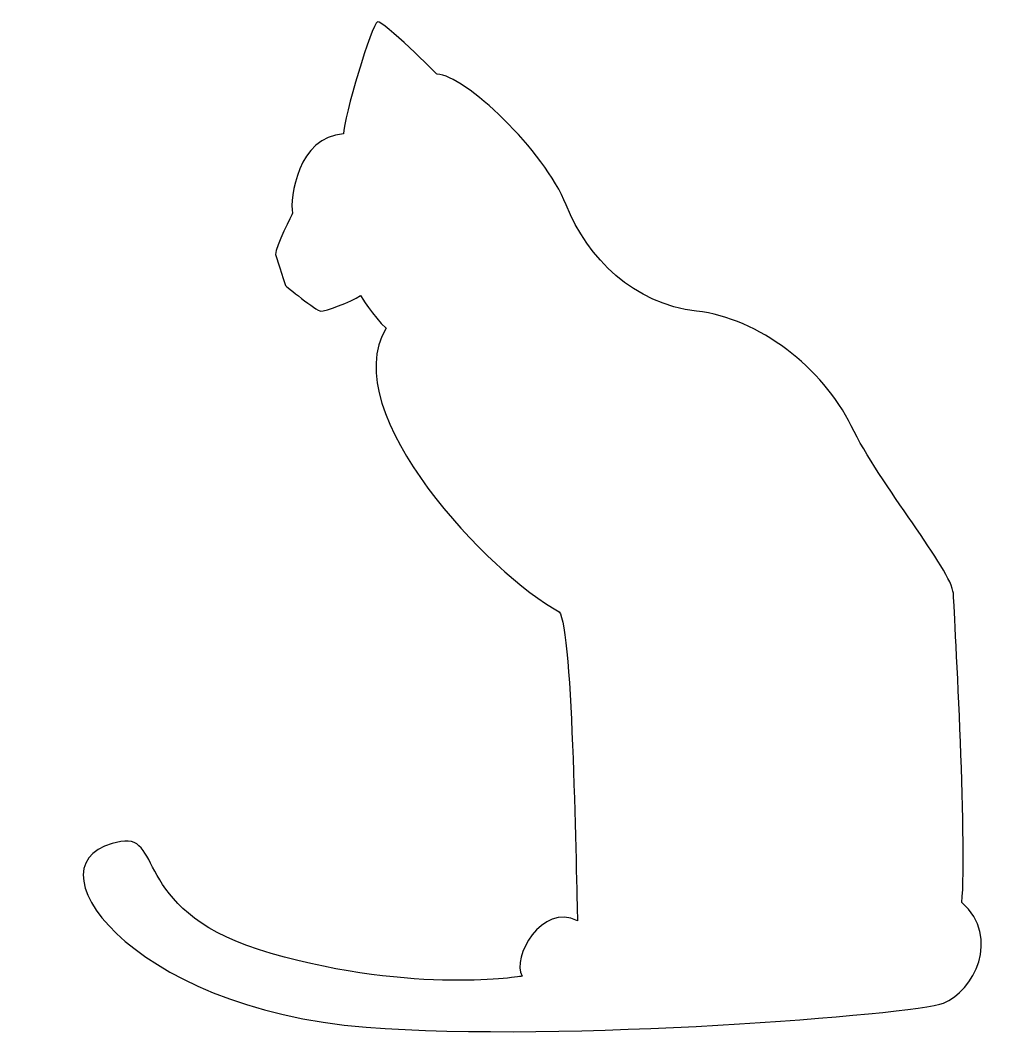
# Model space of a CAD drawing. Header units: centimetres. Extents: x -9.5 to 8.8, y -9.6 to 9.4.
import ezdxf

# ---------------------------------------------------------------- set-up
doc = ezdxf.new("R2010")
doc.units = ezdxf.units.CM
doc.header["$MEASUREMENT"] = 0
doc.layers.add('Camada 1', color=7, linetype='Continuous')

msp = doc.modelspace()

# ---------------------------------------------------------------- linework, layer by layer
at = {"layer": 'Camada 1'}
msp.add_open_spline([(-0.18938, -8.38552), (-0.40105, -8.04156), (0.18104, -7.00969), (0.8425, -7.35364), (0.8425, -7.35364), (0.81604, -6.66572), (0.76312, -1.87677), (0.49854, -1.58572), (0.49854, -1.58572), (-0.77146, -0.8978), (-3.68188, 2.11845), (-2.72938, 3.70595), (-2.72938, 3.70595), (-2.96751, 3.91762), (-3.20563, 4.31449), (-3.20563, 4.31449), (-3.20563, 4.31449), (-3.39084, 4.1822), (-3.86709, 4.02345), (-3.94646, 4.02345), (-3.94646, 4.02345), (-4.02583, 4.02345), (-4.60792, 4.4997), (-4.60792, 4.4997), (-4.60792, 4.4997), (-4.63438, 4.60553), (-4.79313, 5.08178), (-4.79313, 5.08178), (-4.79313, 5.08178), (-4.79313, 5.21407), (-4.47563, 5.84907), (-4.47563, 5.84907), (-4.47563, 5.84907), (-4.52855, 6.14011), (-4.3698, 7.27782), (-3.52313, 7.33074), (-3.52313, 7.33074), (-3.52313, 7.62178), (-2.99396, 9.39449), (-2.88813, 9.42095), (-2.88813, 9.42095), (-2.7823, 9.44741), (-1.77688, 8.44199), (-1.77688, 8.44199), (-1.77688, 8.44199), (-1.27417, 8.44199), (0.23395, 7.01324), (0.63083, 6.00782), (0.63083, 6.00782), (1.02771, 5.0024), (1.90083, 4.15574), (3.065, 4.02344), (3.065, 4.02344), (4.22917, 3.89114), (5.41979, 2.96511), (5.94896, 1.88031), (5.94896, 1.88031), (6.47813, 0.79551), (7.8275, -0.81844), (7.85396, -1.24177), (7.85396, -1.24177), (7.86237, -1.37642), (8.11854, -5.92489), (8.01271, -7.00969), (8.01271, -7.00969), (8.75354, -7.67115), (8.22438, -8.67657), (7.66875, -8.88823), (7.66875, -8.88823), (7.11312, -9.09989), (0.59758, -9.62412), (-3.09979, -9.33802), (-3.09979, -9.33802), (-7.54479, -8.99406), (-9.54996, -6.17405), (-7.67708, -5.87198), (-7.67708, -5.87198), (-6.85687, -5.73969), (-7.4979, -7.21575), (-4.8725, -7.96219), (-4.8725, -7.96219), (-2.17375, -8.72948), (-0.18938, -8.38552), (-0.18938, -8.38552)], degree=3, knots=[0, 0, 0, 0, 0.04545455, 0.04545455, 0.04545455, 0.04545455, 0.09090909, 0.09090909, 0.09090909, 0.09090909, 0.13636364, 0.13636364, 0.13636364, 0.13636364, 0.18181818, 0.18181818, 0.18181818, 0.18181818, 0.22727273, 0.22727273, 0.22727273, 0.22727273, 0.27272727, 0.27272727, 0.27272727, 0.27272727, 0.31818182, 0.31818182, 0.31818182, 0.31818182, 0.36363636, 0.36363636, 0.36363636, 0.36363636, 0.40909091, 0.40909091, 0.40909091, 0.40909091, 0.45454545, 0.45454545, 0.45454545, 0.45454545, 0.5, 0.5, 0.5, 0.5, 0.54545455, 0.54545455, 0.54545455, 0.54545455, 0.59090909, 0.59090909, 0.59090909, 0.59090909, 0.63636364, 0.63636364, 0.63636364, 0.63636364, 0.68181818, 0.68181818, 0.68181818, 0.68181818, 0.72727273, 0.72727273, 0.72727273, 0.72727273, 0.77272727, 0.77272727, 0.77272727, 0.77272727, 0.81818182, 0.81818182, 0.81818182, 0.81818182, 0.86363636, 0.86363636, 0.86363636, 0.86363636, 0.90909091, 0.90909091, 0.90909091, 0.90909091, 1, 1, 1, 1], dxfattribs=at)

doc.saveas('drawing.dxf')
